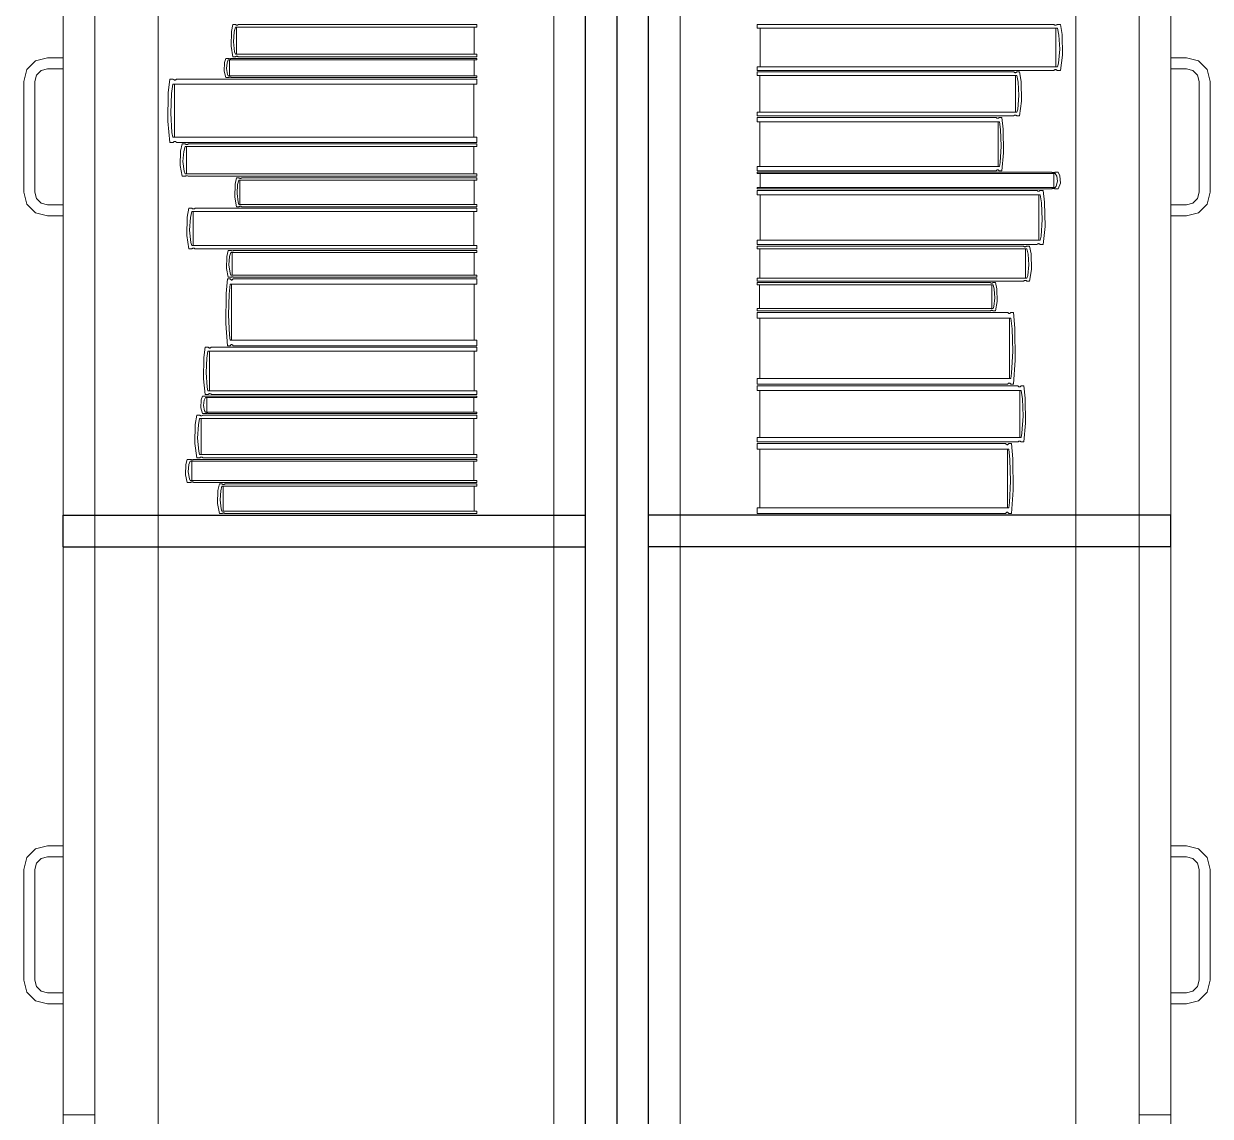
# Model space of a CAD drawing. Header units: inches. Extents: x -38 to 5698, y -33 to 92.
# Drawn here: x 105.323 to 106.073, y 30.232 to 30.922 of the extents above; entities that cross this region are included whole.
import ezdxf

# ---------------------------------------------------------------- set-up
doc = ezdxf.new("R2010")
doc.units = ezdxf.units.IN
doc.header["$MEASUREMENT"] = 0
doc.set_wipeout_variables(frame=1)
doc.linetypes.add('Wipeout_Contour', pattern=[1, 0, -1])
doc.layers.add('Interior - Mobiliario', color=7, linetype='Continuous')

msp = doc.modelspace()

# ---------------------------------------------------------------- linework, layer by layer
at = {"layer": 'Interior - Mobiliario', "color": 175, "linetype": 'Continuous', "lineweight": 13}
for p, q in [((105.36804, 31.33165), (105.36804, 29.87165)), ((105.67804, 29.87165), (105.67804, 31.33165)), ((105.71804, 29.87165), (105.71804, 31.33165)), ((106.02804, 31.33165), (106.02804, 29.87165)), ((105.45443, 30.91717), (105.45423, 30.90805)), ((105.45527, 30.92164), (105.45443, 30.91717)), ((105.45694, 30.92164), (105.45527, 30.92164)), ((105.45571, 30.91068), (105.4561, 30.91695)), ((105.4561, 30.91695), (105.45681, 30.92001)), ((105.45681, 30.92001), (105.60938, 30.92001)), ((105.45703, 30.92156), (105.45694, 30.92164)), ((105.45722, 30.92143), (105.45703, 30.92156)), ((105.45744, 30.92135), (105.45722, 30.92143)), ((105.45766, 30.9213), (105.45744, 30.92135)), ((105.45758, 30.92001), (105.45758, 30.90289)), ((105.45789, 30.9213), (105.45766, 30.9213)), ((105.45811, 30.92133), (105.45789, 30.9213)), ((105.45833, 30.92141), (105.45811, 30.92133)), ((105.45852, 30.92153), (105.45833, 30.92141)), ((105.45865, 30.92164), (105.45852, 30.92153)), ((105.60938, 30.92164), (105.45865, 30.92164)), ((105.60784, 30.90289), (105.60784, 30.92001)), ((105.60938, 30.92001), (105.60938, 30.92164)), ((105.7867, 30.91937), (105.7867, 30.92169)), ((105.7867, 30.92169), (105.97419, 30.92169)), ((105.97648, 30.91937), (105.7867, 30.91937)), ((105.78861, 30.89501), (105.78861, 30.91937)), ((105.97419, 30.92169), (105.97435, 30.92153)), ((105.97435, 30.92153), (105.97459, 30.92137)), ((105.97459, 30.92137), (105.97486, 30.92126)), ((105.97486, 30.92126), (105.97514, 30.9212)), ((105.97514, 30.9212), (105.97542, 30.92121)), ((105.97542, 30.92121), (105.9757, 30.92128)), ((105.97552, 30.91937), (105.97552, 30.89501)), ((105.9757, 30.92128), (105.97596, 30.9214)), ((105.97596, 30.9214), (105.97621, 30.92158)), ((105.97621, 30.92158), (105.97631, 30.92169)), ((105.97631, 30.92169), (105.9784, 30.92169)), ((105.97736, 30.91503), (105.97648, 30.91937)), ((105.97785, 30.9061), (105.97736, 30.91503)), ((105.9784, 30.92169), (105.97944, 30.91533)), ((105.97944, 30.91533), (105.97968, 30.90236)), ((105.45423, 30.90805), (105.45527, 30.90126)), ((105.45635, 30.90443), (105.45571, 30.91068)), ((105.33804, 30.90065), (105.33054, 30.89864)), ((105.34804, 30.90065), (105.33804, 30.90065)), ((105.34804, 30.89365), (105.34804, 30.90065)), ((105.45076, 30.90026), (105.44989, 30.89762)), ((105.45248, 30.90026), (105.45076, 30.90026)), ((105.45257, 30.90021), (105.45248, 30.90026)), ((105.45277, 30.90014), (105.45257, 30.90021)), ((105.45299, 30.90009), (105.45277, 30.90014)), ((105.45322, 30.90006), (105.45299, 30.90009)), ((105.45345, 30.90006), (105.45322, 30.90006)), ((105.45368, 30.90008), (105.45345, 30.90006)), ((105.4539, 30.90012), (105.45368, 30.90008)), ((105.45411, 30.90019), (105.4539, 30.90012)), ((105.45424, 30.90026), (105.45411, 30.90019)), ((105.60938, 30.90026), (105.45424, 30.90026)), ((105.45527, 30.90126), (105.45694, 30.90126)), ((105.45681, 30.90289), (105.45635, 30.90443)), ((105.60938, 30.90289), (105.45681, 30.90289)), ((105.45694, 30.90126), (105.45707, 30.90137)), ((105.45707, 30.90137), (105.45727, 30.90148)), ((105.45727, 30.90148), (105.45748, 30.90156)), ((105.45748, 30.90156), (105.45771, 30.9016)), ((105.45771, 30.9016), (105.45794, 30.90159)), ((105.45794, 30.90159), (105.45816, 30.90155)), ((105.45816, 30.90155), (105.45837, 30.90146)), ((105.45837, 30.90146), (105.45856, 30.90134)), ((105.45856, 30.90134), (105.45865, 30.90126)), ((105.45865, 30.90126), (105.60938, 30.90126)), ((105.60938, 30.90126), (105.60938, 30.90289)), ((105.60938, 30.89929), (105.60938, 30.90026)), ((105.97705, 30.89721), (105.97785, 30.9061)), ((105.97968, 30.90236), (105.9784, 30.89269)), ((106.04804, 30.90065), (106.05804, 30.90065)), ((106.04804, 30.89365), (106.04804, 30.90065)), ((106.05804, 30.90065), (106.06554, 30.89864)), ((105.32505, 30.89315), (105.32304, 30.88565)), ((105.33054, 30.89864), (105.32505, 30.89315)), ((105.33111, 30.88965), (105.33404, 30.89258)), ((105.33404, 30.89258), (105.33804, 30.89365)), ((105.33804, 30.89365), (105.34804, 30.89365)), ((105.44989, 30.89762), (105.44969, 30.89223)), ((105.45121, 30.89379), (105.45161, 30.89749)), ((105.45187, 30.89009), (105.45121, 30.89379)), ((105.45161, 30.89749), (105.45234, 30.89929)), ((105.45234, 30.89929), (105.60938, 30.89929)), ((105.45314, 30.89929), (105.45314, 30.88918)), ((105.6078, 30.88918), (105.6078, 30.89929)), ((105.7867, 30.89269), (105.7867, 30.89501)), ((105.7867, 30.89501), (105.97648, 30.89501)), ((105.97419, 30.89269), (105.7867, 30.89269)), ((105.9743, 30.8928), (105.97419, 30.89269)), ((105.97454, 30.89298), (105.9743, 30.8928)), ((105.9748, 30.8931), (105.97454, 30.89298)), ((105.97508, 30.89316), (105.9748, 30.8931)), ((105.97536, 30.89317), (105.97508, 30.89316)), ((105.97564, 30.89312), (105.97536, 30.89317)), ((105.97591, 30.89301), (105.97564, 30.89312)), ((105.97615, 30.89284), (105.97591, 30.89301)), ((105.97631, 30.89269), (105.97615, 30.89284)), ((105.9784, 30.89269), (105.97631, 30.89269)), ((105.97648, 30.89501), (105.97705, 30.89721)), ((106.05804, 30.89365), (106.04804, 30.89365)), ((106.06204, 30.89258), (106.05804, 30.89365)), ((106.06497, 30.88965), (106.06204, 30.89258)), ((106.06554, 30.89864), (106.07103, 30.89315)), ((106.07103, 30.89315), (106.07304, 30.88565)), ((105.32304, 30.88565), (105.32304, 30.81565)), ((105.33004, 30.88565), (105.33111, 30.88965)), ((105.33004, 30.81565), (105.33004, 30.88565)), ((105.41537, 30.88722), (105.41431, 30.87843)), ((105.41748, 30.88722), (105.41537, 30.88722)), ((105.41759, 30.88706), (105.41748, 30.88722)), ((105.41783, 30.88682), (105.41759, 30.88706)), ((105.4181, 30.88665), (105.41783, 30.88682)), ((105.41838, 30.88656), (105.4181, 30.88665)), ((105.41867, 30.88655), (105.41838, 30.88656)), ((105.41895, 30.88662), (105.41867, 30.88655)), ((105.41922, 30.88677), (105.41895, 30.88662)), ((105.41947, 30.887), (105.41922, 30.88677)), ((105.41963, 30.88722), (105.41947, 30.887)), ((105.60938, 30.88722), (105.41963, 30.88722)), ((105.44969, 30.89223), (105.45076, 30.88822)), ((105.45076, 30.88822), (105.45248, 30.88822)), ((105.45234, 30.88918), (105.45187, 30.89009)), ((105.60938, 30.88918), (105.45234, 30.88918)), ((105.45248, 30.88822), (105.45261, 30.88828)), ((105.45261, 30.88828), (105.45282, 30.88835)), ((105.45282, 30.88835), (105.45304, 30.8884)), ((105.45304, 30.8884), (105.45327, 30.88842)), ((105.45327, 30.88842), (105.4535, 30.88842)), ((105.4535, 30.88842), (105.45373, 30.88839)), ((105.45373, 30.88839), (105.45395, 30.88834)), ((105.45395, 30.88834), (105.45415, 30.88827)), ((105.45415, 30.88827), (105.45424, 30.88822)), ((105.45424, 30.88822), (105.60938, 30.88822)), ((105.60938, 30.88822), (105.60938, 30.88918)), ((105.60938, 30.88401), (105.60938, 30.88722)), ((105.7867, 30.88947), (105.7867, 30.89169)), ((105.7867, 30.89169), (105.94887, 30.89169)), ((105.95085, 30.88947), (105.7867, 30.88947)), ((105.78835, 30.86617), (105.78835, 30.88947)), ((105.94887, 30.89169), (105.94901, 30.89154)), ((105.94901, 30.89154), (105.94922, 30.89138)), ((105.94922, 30.89138), (105.94945, 30.89127)), ((105.94945, 30.89127), (105.94969, 30.89122)), ((105.94969, 30.89122), (105.94994, 30.89123)), ((105.94994, 30.89123), (105.95018, 30.89129)), ((105.95002, 30.88947), (105.95002, 30.86617)), ((105.95018, 30.89129), (105.95041, 30.89141)), ((105.95041, 30.89141), (105.95062, 30.89158)), ((105.95062, 30.89158), (105.95071, 30.89169)), ((105.95071, 30.89169), (105.95251, 30.89169)), ((105.95161, 30.88531), (105.95085, 30.88947)), ((105.95204, 30.87678), (105.95161, 30.88531)), ((105.95251, 30.89169), (105.95342, 30.8856)), ((105.95342, 30.8856), (105.95362, 30.8732)), ((106.06604, 30.88565), (106.06497, 30.88965)), ((106.06604, 30.81565), (106.06604, 30.88565)), ((106.07304, 30.88565), (106.07304, 30.81565)), ((105.41431, 30.87843), (105.41407, 30.86052)), ((105.41593, 30.86569), (105.41642, 30.87802)), ((105.41642, 30.87802), (105.41731, 30.88401)), ((105.41731, 30.88401), (105.60938, 30.88401)), ((105.41828, 30.88401), (105.41828, 30.85037)), ((105.60744, 30.85037), (105.60744, 30.88401)), ((105.95134, 30.86827), (105.95204, 30.87678)), ((105.95362, 30.8732), (105.95251, 30.86395)), ((105.41674, 30.85341), (105.41593, 30.86569)), ((105.7867, 30.86395), (105.7867, 30.86617)), ((105.7867, 30.86617), (105.95085, 30.86617)), ((105.94887, 30.86395), (105.7867, 30.86395)), ((105.7867, 30.86025), (105.7867, 30.86295)), ((105.7867, 30.86295), (105.93787, 30.86295)), ((105.93787, 30.86295), (105.938, 30.86277)), ((105.938, 30.86277), (105.9382, 30.86258)), ((105.9382, 30.86258), (105.93841, 30.86245)), ((105.93909, 30.86247), (105.9393, 30.86261)), ((105.9393, 30.86261), (105.9395, 30.86282)), ((105.9395, 30.86282), (105.93958, 30.86295)), ((105.93958, 30.86295), (105.94126, 30.86295)), ((105.94126, 30.86295), (105.94211, 30.85556)), ((105.94896, 30.86406), (105.94887, 30.86395)), ((105.94917, 30.86423), (105.94896, 30.86406)), ((105.9494, 30.86434), (105.94917, 30.86423)), ((105.94964, 30.86441), (105.9494, 30.86434)), ((105.94989, 30.86441), (105.94964, 30.86441)), ((105.95013, 30.86436), (105.94989, 30.86441)), ((105.95036, 30.86426), (105.95013, 30.86436)), ((105.95057, 30.8641), (105.95036, 30.86426)), ((105.95071, 30.86395), (105.95057, 30.8641)), ((105.95251, 30.86395), (105.95071, 30.86395)), ((105.95085, 30.86617), (105.95134, 30.86827)), ((105.41407, 30.86052), (105.41537, 30.84717)), ((105.93972, 30.86025), (105.7867, 30.86025)), ((105.78824, 30.83194), (105.78824, 30.86025)), ((105.93841, 30.86245), (105.93864, 30.86239)), ((105.93864, 30.86239), (105.93887, 30.86239)), ((105.93887, 30.86239), (105.93909, 30.86247)), ((105.93894, 30.86025), (105.93894, 30.83194)), ((105.94043, 30.85521), (105.93972, 30.86025)), ((105.94082, 30.84483), (105.94043, 30.85521)), ((105.94211, 30.85556), (105.9423, 30.84049)), ((105.41731, 30.85037), (105.41674, 30.85341)), ((105.60938, 30.85037), (105.41731, 30.85037)), ((105.41764, 30.84738), (105.41789, 30.84761)), ((105.41789, 30.84761), (105.41816, 30.84776)), ((105.41816, 30.84776), (105.41844, 30.84783)), ((105.41844, 30.84783), (105.41873, 30.84783)), ((105.41873, 30.84783), (105.41901, 30.84773)), ((105.41901, 30.84773), (105.41928, 30.84756)), ((105.41928, 30.84756), (105.41952, 30.84732)), ((105.60938, 30.84717), (105.60938, 30.85037)), ((105.41537, 30.84717), (105.41748, 30.84717)), ((105.41748, 30.84717), (105.41764, 30.84738)), ((105.41952, 30.84732), (105.41963, 30.84717)), ((105.41963, 30.84717), (105.60938, 30.84717)), ((105.42212, 30.84168), (105.42189, 30.83254)), ((105.42314, 30.84617), (105.42212, 30.84168)), ((105.42517, 30.84617), (105.42314, 30.84617)), ((105.42367, 30.83517), (105.42415, 30.84147)), ((105.42415, 30.84147), (105.425, 30.84453)), ((105.425, 30.84453), (105.60938, 30.84453)), ((105.42527, 30.84609), (105.42517, 30.84617)), ((105.42551, 30.84596), (105.42527, 30.84609)), ((105.42576, 30.84587), (105.42551, 30.84596)), ((105.42603, 30.84583), (105.42576, 30.84587)), ((105.42594, 30.84453), (105.42594, 30.82735)), ((105.42631, 30.84582), (105.42603, 30.84583)), ((105.42658, 30.84586), (105.42631, 30.84582)), ((105.42684, 30.84594), (105.42658, 30.84586)), ((105.42708, 30.84606), (105.42684, 30.84594)), ((105.42723, 30.84617), (105.42708, 30.84606)), ((105.60938, 30.84617), (105.42723, 30.84617)), ((105.60752, 30.82735), (105.60752, 30.84453)), ((105.60938, 30.84453), (105.60938, 30.84617)), ((105.94018, 30.8345), (105.94082, 30.84483)), ((105.9423, 30.84049), (105.94126, 30.82925)), ((105.42189, 30.83254), (105.42314, 30.82572)), ((105.42445, 30.8289), (105.42367, 30.83517)), ((105.93972, 30.83194), (105.94018, 30.8345)), ((105.42314, 30.82572), (105.42517, 30.82572)), ((105.425, 30.82735), (105.42445, 30.8289)), ((105.60938, 30.82735), (105.425, 30.82735)), ((105.42517, 30.82572), (105.42532, 30.82583)), ((105.42532, 30.82583), (105.42556, 30.82594)), ((105.42556, 30.82594), (105.42582, 30.82602)), ((105.42582, 30.82602), (105.42609, 30.82606)), ((105.42609, 30.82606), (105.42637, 30.82605)), ((105.42637, 30.82605), (105.42664, 30.82601)), ((105.42664, 30.82601), (105.42689, 30.82592)), ((105.42689, 30.82592), (105.42713, 30.8258)), ((105.42713, 30.8258), (105.42723, 30.82572)), ((105.42723, 30.82572), (105.60938, 30.82572)), ((105.60938, 30.82572), (105.60938, 30.82735)), ((105.7867, 30.82925), (105.7867, 30.83194)), ((105.7867, 30.83194), (105.93972, 30.83194)), ((105.93787, 30.82925), (105.7867, 30.82925)), ((105.7867, 30.82741), (105.7867, 30.82825)), ((105.7867, 30.82825), (105.97283, 30.82825)), ((105.9751, 30.82741), (105.7867, 30.82741)), ((105.7886, 30.81869), (105.7886, 30.82741)), ((105.93796, 30.82938), (105.93787, 30.82925)), ((105.93815, 30.82958), (105.93796, 30.82938)), ((105.93836, 30.82972), (105.93815, 30.82958)), ((105.93859, 30.8298), (105.93836, 30.82972)), ((105.93882, 30.82981), (105.93859, 30.8298)), ((105.93904, 30.82975), (105.93882, 30.82981)), ((105.93926, 30.82962), (105.93904, 30.82975)), ((105.93946, 30.82943), (105.93926, 30.82962)), ((105.93958, 30.82925), (105.93946, 30.82943)), ((105.94126, 30.82925), (105.93958, 30.82925)), ((105.97283, 30.82825), (105.97298, 30.82819)), ((105.97298, 30.82819), (105.97323, 30.82813)), ((105.97323, 30.82813), (105.97349, 30.82809)), ((105.97349, 30.82809), (105.97377, 30.82807)), ((105.97377, 30.82807), (105.97405, 30.82807)), ((105.97405, 30.82807), (105.97433, 30.8281)), ((105.97415, 30.82741), (105.97415, 30.81869)), ((105.97433, 30.8281), (105.97459, 30.82814)), ((105.97459, 30.82814), (105.97483, 30.82821)), ((105.97483, 30.82821), (105.97494, 30.82825)), ((105.97494, 30.82825), (105.977, 30.82825)), ((105.97598, 30.82586), (105.9751, 30.82741)), ((105.97646, 30.82266), (105.97598, 30.82586)), ((105.977, 30.82825), (105.97805, 30.82597)), ((105.97805, 30.82597), (105.97828, 30.82132)), ((105.4566, 30.82073), (105.45641, 30.81259)), ((105.45743, 30.82472), (105.4566, 30.82073)), ((105.45908, 30.82472), (105.45743, 30.82472)), ((105.45786, 30.81494), (105.45825, 30.82054)), ((105.45825, 30.82054), (105.45895, 30.82326)), ((105.45895, 30.82326), (105.60938, 30.82326)), ((105.45917, 30.82465), (105.45908, 30.82472)), ((105.45936, 30.82453), (105.45917, 30.82465)), ((105.45957, 30.82446), (105.45936, 30.82453)), ((105.45979, 30.82442), (105.45957, 30.82446)), ((105.45971, 30.82326), (105.45971, 30.80798)), ((105.46001, 30.82441), (105.45979, 30.82442)), ((105.46023, 30.82445), (105.46001, 30.82441)), ((105.46044, 30.82451), (105.46023, 30.82445)), ((105.46064, 30.82462), (105.46044, 30.82451)), ((105.46076, 30.82472), (105.46064, 30.82462)), ((105.60938, 30.82472), (105.46076, 30.82472)), ((105.60786, 30.80798), (105.60786, 30.82326)), ((105.60938, 30.82326), (105.60938, 30.82472)), ((105.7867, 30.81786), (105.7867, 30.81869)), ((105.7867, 30.81869), (105.9751, 30.81869)), ((105.97283, 30.81786), (105.7867, 30.81786)), ((105.97293, 30.8179), (105.97283, 30.81786)), ((105.97317, 30.81796), (105.97293, 30.8179)), ((105.97343, 30.81801), (105.97317, 30.81796)), ((105.97371, 30.81803), (105.97343, 30.81801)), ((105.97399, 30.81803), (105.97371, 30.81803)), ((105.97427, 30.81801), (105.97399, 30.81803)), ((105.97453, 30.81797), (105.97427, 30.81801)), ((105.97478, 30.81791), (105.97453, 30.81797)), ((105.97494, 30.81786), (105.97478, 30.81791)), ((105.977, 30.81786), (105.97494, 30.81786)), ((105.9751, 30.81869), (105.97567, 30.81948)), ((105.97567, 30.81948), (105.97646, 30.82266)), ((105.97828, 30.82132), (105.977, 30.81786)), ((105.32304, 30.81565), (105.32505, 30.80815)), ((105.33111, 30.81165), (105.33004, 30.81565)), ((105.33404, 30.80872), (105.33111, 30.81165)), ((105.45641, 30.81259), (105.45743, 30.80652)), ((105.4585, 30.80936), (105.45786, 30.81494)), ((105.7867, 30.81412), (105.7867, 30.81686)), ((105.7867, 30.81686), (105.96341, 30.81686)), ((105.96556, 30.81412), (105.7867, 30.81412)), ((105.7885, 30.78533), (105.7885, 30.81412)), ((105.96341, 30.81686), (105.96355, 30.81667)), ((105.96355, 30.81667), (105.96379, 30.81648)), ((105.96379, 30.81648), (105.96404, 30.81635)), ((105.96404, 30.81635), (105.9643, 30.81628)), ((105.9643, 30.81628), (105.96457, 30.81629)), ((105.96457, 30.81629), (105.96483, 30.81637)), ((105.96466, 30.81412), (105.96466, 30.78533)), ((105.96483, 30.81637), (105.96508, 30.81652)), ((105.96508, 30.81652), (105.96531, 30.81672)), ((105.96531, 30.81672), (105.96541, 30.81686)), ((105.96541, 30.81686), (105.96737, 30.81686)), ((105.96639, 30.80898), (105.96556, 30.81412)), ((105.96737, 30.81686), (105.96836, 30.80934)), ((106.06204, 30.80872), (106.06497, 30.81165)), ((106.06497, 30.81165), (106.06604, 30.81565)), ((106.07304, 30.81565), (106.07103, 30.80815)), ((105.32505, 30.80815), (105.33054, 30.80266)), ((105.33054, 30.80266), (105.33804, 30.80065)), ((105.33804, 30.80765), (105.33404, 30.80872)), ((105.34804, 30.80765), (105.33804, 30.80765)), ((105.34804, 30.80065), (105.34804, 30.80765)), ((105.4274, 30.80552), (105.4264, 30.7999)), ((105.42937, 30.80552), (105.4274, 30.80552)), ((105.42838, 30.79963), (105.42922, 30.80347)), ((105.42922, 30.80347), (105.60938, 30.80347)), ((105.42947, 30.80542), (105.42937, 30.80552)), ((105.4297, 30.80527), (105.42947, 30.80542)), ((105.42995, 30.80516), (105.4297, 30.80527)), ((105.43022, 30.8051), (105.42995, 30.80516)), ((105.43013, 30.80347), (105.43013, 30.78192)), ((105.43049, 30.80509), (105.43022, 30.8051)), ((105.43075, 30.80514), (105.43049, 30.80509)), ((105.43101, 30.80524), (105.43075, 30.80514)), ((105.43124, 30.80538), (105.43101, 30.80524)), ((105.43139, 30.80552), (105.43124, 30.80538)), ((105.60938, 30.80552), (105.43139, 30.80552)), ((105.45743, 30.80652), (105.45908, 30.80652)), ((105.45895, 30.80798), (105.4585, 30.80936)), ((105.60938, 30.80798), (105.45895, 30.80798)), ((105.45908, 30.80652), (105.45921, 30.80662)), ((105.45921, 30.80662), (105.4594, 30.80672)), ((105.4594, 30.80672), (105.45961, 30.80679)), ((105.45961, 30.80679), (105.45984, 30.80683)), ((105.45984, 30.80683), (105.46006, 30.80682)), ((105.46006, 30.80682), (105.46028, 30.80678)), ((105.46028, 30.80678), (105.46049, 30.8067)), ((105.46049, 30.8067), (105.46068, 30.80659)), ((105.46068, 30.80659), (105.46076, 30.80652)), ((105.46076, 30.80652), (105.60938, 30.80652)), ((105.60756, 30.78192), (105.60756, 30.80347)), ((105.60938, 30.80652), (105.60938, 30.80798)), ((105.60938, 30.80347), (105.60938, 30.80552)), ((105.96685, 30.79843), (105.96639, 30.80898)), ((105.96836, 30.80934), (105.96858, 30.79401)), ((106.04804, 30.80765), (106.05804, 30.80765)), ((106.04804, 30.80065), (106.04804, 30.80765)), ((106.05804, 30.80765), (106.06204, 30.80872)), ((106.06554, 30.80266), (106.05804, 30.80065)), ((106.07103, 30.80815), (106.06554, 30.80266)), ((105.33804, 30.80065), (105.34804, 30.80065)), ((105.4264, 30.7999), (105.42617, 30.78842)), ((105.42792, 30.79173), (105.42838, 30.79963)), ((105.9661, 30.78793), (105.96685, 30.79843)), ((106.05804, 30.80065), (106.04804, 30.80065)), ((105.42617, 30.78842), (105.4274, 30.77987)), ((105.42868, 30.78387), (105.42792, 30.79173)), ((105.96556, 30.78533), (105.9661, 30.78793)), ((105.96858, 30.79401), (105.96737, 30.78258)), ((105.42922, 30.78192), (105.42868, 30.78387)), ((105.60938, 30.78192), (105.42922, 30.78192)), ((105.42937, 30.77987), (105.42952, 30.78001)), ((105.42952, 30.78001), (105.42976, 30.78015)), ((105.42976, 30.78015), (105.43001, 30.78025)), ((105.43001, 30.78025), (105.43028, 30.7803)), ((105.43028, 30.7803), (105.43055, 30.78029)), ((105.43055, 30.78029), (105.43081, 30.78023)), ((105.43081, 30.78023), (105.43106, 30.78012)), ((105.43106, 30.78012), (105.43129, 30.77997)), ((105.60938, 30.77987), (105.60938, 30.78192)), ((105.7867, 30.78258), (105.7867, 30.78533)), ((105.7867, 30.78533), (105.96556, 30.78533)), ((105.96341, 30.78258), (105.7867, 30.78258)), ((105.7867, 30.77982), (105.7867, 30.78158)), ((105.7867, 30.78158), (105.95506, 30.78158)), ((105.95506, 30.78158), (105.9552, 30.78147)), ((105.9552, 30.78147), (105.95542, 30.78134)), ((105.95542, 30.78134), (105.95567, 30.78126)), ((105.95567, 30.78126), (105.95592, 30.78122)), ((105.95592, 30.78122), (105.95617, 30.78122)), ((105.95617, 30.78122), (105.95642, 30.78127)), ((105.95642, 30.78127), (105.95665, 30.78137)), ((105.95665, 30.78137), (105.95687, 30.7815)), ((105.95687, 30.7815), (105.95697, 30.78158)), ((105.95697, 30.78158), (105.95884, 30.78158)), ((105.95884, 30.78158), (105.95978, 30.77675)), ((105.96351, 30.78272), (105.96341, 30.78258)), ((105.96373, 30.78293), (105.96351, 30.78272)), ((105.96398, 30.78307), (105.96373, 30.78293)), ((105.96424, 30.78315), (105.96398, 30.78307)), ((105.96451, 30.78316), (105.96424, 30.78315)), ((105.96477, 30.78309), (105.96451, 30.78316)), ((105.96502, 30.78296), (105.96477, 30.78309)), ((105.96526, 30.78277), (105.96502, 30.78296)), ((105.96541, 30.78258), (105.96526, 30.78277)), ((105.96737, 30.78258), (105.96541, 30.78258)), ((105.4274, 30.77987), (105.42937, 30.77987)), ((105.43129, 30.77997), (105.43139, 30.77987)), ((105.43139, 30.77987), (105.60938, 30.77987)), ((105.45147, 30.77514), (105.45127, 30.76755)), ((105.45233, 30.77887), (105.45147, 30.77514)), ((105.45404, 30.77887), (105.45233, 30.77887)), ((105.45278, 30.76974), (105.45318, 30.77497)), ((105.45318, 30.77497), (105.4539, 30.77751)), ((105.4539, 30.77751), (105.60938, 30.77751)), ((105.45412, 30.7788), (105.45404, 30.77887)), ((105.45432, 30.7787), (105.45412, 30.7788)), ((105.45454, 30.77863), (105.45432, 30.7787)), ((105.45477, 30.77859), (105.45454, 30.77863)), ((105.45469, 30.77751), (105.45469, 30.76325)), ((105.455, 30.77858), (105.45477, 30.77859)), ((105.45523, 30.77862), (105.455, 30.77858)), ((105.45544, 30.77868), (105.45523, 30.77862)), ((105.45565, 30.77878), (105.45544, 30.77868)), ((105.45578, 30.77887), (105.45565, 30.77878)), ((105.60938, 30.77887), (105.45578, 30.77887)), ((105.60781, 30.76325), (105.60781, 30.77751)), ((105.60938, 30.77751), (105.60938, 30.77887)), ((105.95712, 30.77982), (105.7867, 30.77982)), ((105.78842, 30.7613), (105.78842, 30.77982)), ((105.95626, 30.77982), (105.95626, 30.7613)), ((105.95791, 30.77652), (105.95712, 30.77982)), ((105.95835, 30.76973), (105.95791, 30.77652)), ((105.95978, 30.77675), (105.96, 30.76689)), ((105.45127, 30.76755), (105.45233, 30.76189)), ((105.45343, 30.76453), (105.45278, 30.76974)), ((105.95763, 30.76297), (105.95835, 30.76973)), ((105.96, 30.76689), (105.95884, 30.75954)), ((105.45194, 30.76089), (105.45108, 30.75163)), ((105.45365, 30.76089), (105.45194, 30.76089)), ((105.45233, 30.76189), (105.45404, 30.76189)), ((105.45279, 30.75119), (105.45352, 30.75751)), ((105.4539, 30.76325), (105.45343, 30.76453)), ((105.45352, 30.75751), (105.60938, 30.75751)), ((105.45374, 30.76072), (105.45365, 30.76089)), ((105.45394, 30.76047), (105.45374, 30.76072)), ((105.60938, 30.76325), (105.4539, 30.76325)), ((105.45416, 30.76029), (105.45394, 30.76047)), ((105.45404, 30.76189), (105.45417, 30.76198)), ((105.45438, 30.76019), (105.45416, 30.76029)), ((105.45417, 30.76198), (105.45437, 30.76208)), ((105.4543, 30.75751), (105.4543, 30.72207)), ((105.45437, 30.76208), (105.45459, 30.76214)), ((105.45462, 30.76018), (105.45438, 30.76019)), ((105.45459, 30.76214), (105.45482, 30.76217)), ((105.45485, 30.76026), (105.45462, 30.76018)), ((105.45482, 30.76217), (105.45505, 30.76217)), ((105.45507, 30.76042), (105.45485, 30.76026)), ((105.45505, 30.76217), (105.45527, 30.76213)), ((105.45527, 30.76066), (105.45507, 30.76042)), ((105.45527, 30.76213), (105.45549, 30.76206)), ((105.4554, 30.76089), (105.45527, 30.76066)), ((105.60938, 30.76089), (105.4554, 30.76089)), ((105.45549, 30.76206), (105.45569, 30.76195)), ((105.45569, 30.76195), (105.45578, 30.76189)), ((105.45578, 30.76189), (105.60938, 30.76189)), ((105.60781, 30.72207), (105.60781, 30.75751)), ((105.60938, 30.76189), (105.60938, 30.76325)), ((105.60938, 30.75751), (105.60938, 30.76089)), ((105.7867, 30.75954), (105.7867, 30.7613)), ((105.7867, 30.7613), (105.95712, 30.7613)), ((105.95506, 30.75954), (105.7867, 30.75954)), ((105.7867, 30.75711), (105.7867, 30.75854)), ((105.7867, 30.75854), (105.93402, 30.75854)), ((105.93402, 30.75854), (105.93414, 30.75844)), ((105.93414, 30.75844), (105.93434, 30.75834)), ((105.93434, 30.75834), (105.93455, 30.75827)), ((105.93455, 30.75827), (105.93476, 30.75824)), ((105.93476, 30.75824), (105.93499, 30.75824)), ((105.93499, 30.75824), (105.9352, 30.75828)), ((105.9352, 30.75828), (105.93541, 30.75836)), ((105.93541, 30.75836), (105.9356, 30.75847)), ((105.9356, 30.75847), (105.93569, 30.75854)), ((105.93569, 30.75854), (105.93732, 30.75854)), ((105.93732, 30.75854), (105.93815, 30.75463)), ((105.95516, 30.75962), (105.95506, 30.75954)), ((105.95537, 30.75976), (105.95516, 30.75962)), ((105.95561, 30.75985), (105.95537, 30.75976)), ((105.95586, 30.7599), (105.95561, 30.75985)), ((105.95611, 30.75991), (105.95586, 30.7599)), ((105.95636, 30.75987), (105.95611, 30.75991)), ((105.9566, 30.75978), (105.95636, 30.75987)), ((105.95683, 30.75966), (105.9566, 30.75978)), ((105.95697, 30.75954), (105.95683, 30.75966)), ((105.95884, 30.75954), (105.95697, 30.75954)), ((105.95712, 30.7613), (105.95763, 30.76297)), ((105.45108, 30.75163), (105.45089, 30.73276)), ((105.45239, 30.73821), (105.45279, 30.75119)), ((105.93582, 30.75711), (105.7867, 30.75711)), ((105.7882, 30.74216), (105.7882, 30.75711)), ((105.93506, 30.75711), (105.93506, 30.74216)), ((105.93651, 30.75445), (105.93582, 30.75711)), ((105.93689, 30.74897), (105.93651, 30.75445)), ((105.93815, 30.75463), (105.93833, 30.74667)), ((105.93582, 30.74216), (105.93626, 30.74351)), ((105.93626, 30.74351), (105.93689, 30.74897)), ((105.93833, 30.74667), (105.93732, 30.74073)), ((105.45305, 30.72527), (105.45239, 30.73821)), ((105.7867, 30.74073), (105.7867, 30.74216)), ((105.7867, 30.74216), (105.93582, 30.74216)), ((105.93402, 30.74073), (105.7867, 30.74073)), ((105.7867, 30.7361), (105.7867, 30.73973)), ((105.7867, 30.73973), (105.94508, 30.73973)), ((105.94701, 30.7361), (105.7867, 30.7361)), ((105.78832, 30.69791), (105.78832, 30.7361)), ((105.9341, 30.7408), (105.93402, 30.74073)), ((105.93429, 30.74091), (105.9341, 30.7408)), ((105.9345, 30.74099), (105.93429, 30.74091)), ((105.93472, 30.74103), (105.9345, 30.74099)), ((105.93494, 30.74103), (105.93472, 30.74103)), ((105.93516, 30.741), (105.93494, 30.74103)), ((105.93537, 30.74093), (105.93516, 30.741)), ((105.93556, 30.74083), (105.93537, 30.74093)), ((105.93569, 30.74073), (105.93556, 30.74083)), ((105.93732, 30.74073), (105.93569, 30.74073)), ((105.94508, 30.73973), (105.94521, 30.73949)), ((105.94521, 30.73949), (105.94542, 30.73923)), ((105.94542, 30.73923), (105.94564, 30.73906)), ((105.94564, 30.73906), (105.94588, 30.73897)), ((105.94588, 30.73897), (105.94612, 30.73899)), ((105.94612, 30.73899), (105.94635, 30.73909)), ((105.9462, 30.7361), (105.9462, 30.69791)), ((105.94635, 30.73909), (105.94658, 30.73928)), ((105.94658, 30.73928), (105.94678, 30.73956)), ((105.94678, 30.73956), (105.94687, 30.73973)), ((105.94687, 30.73973), (105.94863, 30.73973)), ((105.94776, 30.72929), (105.94701, 30.7361)), ((105.94863, 30.73973), (105.94952, 30.72976)), ((105.45089, 30.73276), (105.45194, 30.71869)), ((105.94817, 30.7153), (105.94776, 30.72929)), ((105.94952, 30.72976), (105.94972, 30.70943)), ((105.45352, 30.72207), (105.45305, 30.72527)), ((105.60938, 30.72207), (105.45352, 30.72207)), ((105.60938, 30.71869), (105.60938, 30.72207)), ((105.43778, 30.71769), (105.43685, 30.71115)), ((105.43965, 30.71769), (105.43778, 30.71769)), ((105.43871, 30.71084), (105.4395, 30.71531)), ((105.4395, 30.71531), (105.60938, 30.71531)), ((105.43974, 30.71758), (105.43965, 30.71769)), ((105.43996, 30.7174), (105.43974, 30.71758)), ((105.4402, 30.71727), (105.43996, 30.7174)), ((105.44045, 30.7172), (105.4402, 30.71727)), ((105.44036, 30.71531), (105.44036, 30.69025)), ((105.4407, 30.71719), (105.44045, 30.7172)), ((105.44095, 30.71725), (105.4407, 30.71719)), ((105.44119, 30.71736), (105.44095, 30.71725)), ((105.44141, 30.71753), (105.44119, 30.71736)), ((105.44155, 30.71769), (105.44141, 30.71753)), ((105.60938, 30.71769), (105.44155, 30.71769)), ((105.45194, 30.71869), (105.45365, 30.71869)), ((105.45365, 30.71869), (105.45378, 30.71892)), ((105.45378, 30.71892), (105.45399, 30.71916)), ((105.45399, 30.71916), (105.45421, 30.71932)), ((105.45421, 30.71932), (105.45444, 30.7194)), ((105.45444, 30.7194), (105.45467, 30.71939)), ((105.45467, 30.71939), (105.4549, 30.71929)), ((105.4549, 30.71929), (105.45511, 30.71911)), ((105.45511, 30.71911), (105.45531, 30.71886)), ((105.45531, 30.71886), (105.4554, 30.71869)), ((105.4554, 30.71869), (105.60938, 30.71869)), ((105.60767, 30.69025), (105.60767, 30.71531)), ((105.60938, 30.71531), (105.60938, 30.71769)), ((105.94749, 30.70136), (105.94817, 30.7153)), ((105.43685, 30.71115), (105.43663, 30.69781)), ((105.43828, 30.70166), (105.43871, 30.71084)), ((105.94972, 30.70943), (105.94863, 30.69428)), ((105.43663, 30.69781), (105.43778, 30.68786)), ((105.43899, 30.69251), (105.43828, 30.70166)), ((105.7867, 30.69428), (105.7867, 30.69791)), ((105.7867, 30.69791), (105.94701, 30.69791)), ((105.94701, 30.69791), (105.94749, 30.70136)), ((105.4395, 30.69025), (105.43899, 30.69251)), ((105.60938, 30.69025), (105.4395, 30.69025)), ((105.60938, 30.68786), (105.60938, 30.69025)), ((105.94508, 30.69428), (105.7867, 30.69428)), ((105.7867, 30.69044), (105.7867, 30.69328)), ((105.7867, 30.69328), (105.95151, 30.69328)), ((105.95352, 30.69044), (105.7867, 30.69044)), ((105.78838, 30.66066), (105.78838, 30.69044)), ((105.94517, 30.69445), (105.94508, 30.69428)), ((105.94537, 30.69473), (105.94517, 30.69445)), ((105.94559, 30.69492), (105.94537, 30.69473)), ((105.94583, 30.69502), (105.94559, 30.69492)), ((105.94607, 30.69504), (105.94583, 30.69502)), ((105.9463, 30.69495), (105.94607, 30.69504)), ((105.94653, 30.69478), (105.9463, 30.69495)), ((105.94674, 30.69452), (105.94653, 30.69478)), ((105.94687, 30.69428), (105.94674, 30.69452)), ((105.94863, 30.69428), (105.94687, 30.69428)), ((105.95151, 30.69328), (105.95165, 30.69309)), ((105.95165, 30.69309), (105.95186, 30.69288)), ((105.95186, 30.69288), (105.9521, 30.69275)), ((105.9521, 30.69275), (105.95234, 30.69268)), ((105.95234, 30.69268), (105.95259, 30.69269)), ((105.95259, 30.69269), (105.95284, 30.69277)), ((105.95268, 30.69044), (105.95268, 30.66066)), ((105.95284, 30.69277), (105.95307, 30.69292)), ((105.95307, 30.69292), (105.95328, 30.69314)), ((105.95328, 30.69314), (105.95337, 30.69328)), ((105.95337, 30.69328), (105.95521, 30.69328)), ((105.9543, 30.68513), (105.95352, 30.69044)), ((105.95521, 30.69328), (105.95613, 30.6855)), ((105.43516, 30.68442), (105.43495, 30.67945)), ((105.43611, 30.68686), (105.43516, 30.68442)), ((105.43799, 30.68686), (105.43611, 30.68686)), ((105.43661, 30.68088), (105.43705, 30.68431)), ((105.43705, 30.68431), (105.43784, 30.68597)), ((105.43778, 30.68786), (105.43965, 30.68786)), ((105.43784, 30.68597), (105.60938, 30.68597)), ((105.43809, 30.68682), (105.43799, 30.68686)), ((105.43831, 30.68675), (105.43809, 30.68682)), ((105.43855, 30.6867), (105.43831, 30.68675)), ((105.4388, 30.68668), (105.43855, 30.6867)), ((105.43871, 30.68597), (105.43871, 30.67663)), ((105.43905, 30.68667), (105.4388, 30.68668)), ((105.43931, 30.68669), (105.43905, 30.68667)), ((105.43955, 30.68674), (105.43931, 30.68669)), ((105.43977, 30.6868), (105.43955, 30.68674)), ((105.43965, 30.68786), (105.43979, 30.68802)), ((105.43991, 30.68686), (105.43977, 30.6868)), ((105.43979, 30.68802), (105.44001, 30.68819)), ((105.60938, 30.68686), (105.43991, 30.68686)), ((105.44001, 30.68819), (105.44025, 30.6883)), ((105.44025, 30.6883), (105.4405, 30.68836)), ((105.4405, 30.68836), (105.44075, 30.68835)), ((105.44075, 30.68835), (105.441, 30.68828)), ((105.441, 30.68828), (105.44124, 30.68816)), ((105.44124, 30.68816), (105.44145, 30.68797)), ((105.44145, 30.68797), (105.44155, 30.68786)), ((105.44155, 30.68786), (105.60938, 30.68786)), ((105.60765, 30.67663), (105.60765, 30.68597)), ((105.60938, 30.68597), (105.60938, 30.68686)), ((105.95472, 30.67422), (105.9543, 30.68513)), ((105.95613, 30.6855), (105.95634, 30.66965)), ((105.43495, 30.67945), (105.43611, 30.67574)), ((105.43611, 30.67574), (105.43799, 30.67574)), ((105.43733, 30.67748), (105.43661, 30.68088)), ((105.43784, 30.67663), (105.43733, 30.67748)), ((105.60938, 30.67663), (105.43784, 30.67663)), ((105.43799, 30.67574), (105.43814, 30.6758)), ((105.43814, 30.6758), (105.43836, 30.67587)), ((105.43836, 30.67587), (105.4386, 30.67591)), ((105.4386, 30.67591), (105.43885, 30.67593)), ((105.43885, 30.67593), (105.43911, 30.67593)), ((105.43911, 30.67593), (105.43936, 30.6759)), ((105.43936, 30.6759), (105.4396, 30.67586)), ((105.4396, 30.67586), (105.43982, 30.67579)), ((105.43982, 30.67579), (105.43991, 30.67574)), ((105.43991, 30.67574), (105.60938, 30.67574)), ((105.60938, 30.67574), (105.60938, 30.67663)), ((105.43149, 30.66884), (105.43127, 30.6568)), ((105.43246, 30.67474), (105.43149, 30.66884)), ((105.43439, 30.67474), (105.43246, 30.67474)), ((105.43297, 30.66027), (105.43342, 30.66856)), ((105.43342, 30.66856), (105.43423, 30.67259)), ((105.43423, 30.67259), (105.60938, 30.67259)), ((105.43448, 30.67464), (105.43439, 30.67474)), ((105.43471, 30.67448), (105.43448, 30.67464)), ((105.43495, 30.67436), (105.43471, 30.67448)), ((105.43521, 30.6743), (105.43495, 30.67436)), ((105.60761, 30.67259), (105.43512, 30.67259)), ((105.43512, 30.67259), (105.43512, 30.64997)), ((105.43547, 30.67429), (105.43521, 30.6743)), ((105.43572, 30.67434), (105.43547, 30.67429)), ((105.43597, 30.67445), (105.43572, 30.67434)), ((105.4362, 30.6746), (105.43597, 30.67445)), ((105.43634, 30.67474), (105.4362, 30.6746)), ((105.60938, 30.67474), (105.43634, 30.67474)), ((105.60761, 30.64997), (105.60761, 30.67259)), ((105.60938, 30.67259), (105.60938, 30.67474)), ((105.95402, 30.66335), (105.95472, 30.67422)), ((105.95634, 30.66965), (105.95521, 30.65783)), ((105.43371, 30.65201), (105.43297, 30.66027)), ((105.7867, 30.65783), (105.7867, 30.66066)), ((105.7867, 30.66066), (105.95352, 30.66066)), ((105.95352, 30.66066), (105.95402, 30.66335)), ((105.43127, 30.6568), (105.43246, 30.64782)), ((105.95151, 30.65783), (105.7867, 30.65783)), ((105.7867, 30.65329), (105.7867, 30.65683)), ((105.7867, 30.65683), (105.94379, 30.65683)), ((105.94571, 30.65329), (105.7867, 30.65329)), ((105.7883, 30.61618), (105.7883, 30.65329)), ((105.94379, 30.65683), (105.94392, 30.65659)), ((105.94392, 30.65659), (105.94413, 30.65634)), ((105.94413, 30.65634), (105.94435, 30.65617)), ((105.94435, 30.65617), (105.94458, 30.65609)), ((105.94458, 30.65609), (105.94482, 30.6561)), ((105.94482, 30.6561), (105.94505, 30.6562)), ((105.9449, 30.65329), (105.9449, 30.61618)), ((105.94505, 30.6562), (105.94527, 30.65639)), ((105.94527, 30.65639), (105.94548, 30.65666)), ((105.94548, 30.65666), (105.94557, 30.65683)), ((105.94557, 30.65683), (105.94731, 30.65683)), ((105.94644, 30.64668), (105.94571, 30.65329)), ((105.94731, 30.65683), (105.94819, 30.64714)), ((105.9516, 30.65796), (105.95151, 30.65783)), ((105.95181, 30.65818), (105.9516, 30.65796)), ((105.95205, 30.65833), (105.95181, 30.65818)), ((105.95229, 30.65841), (105.95205, 30.65833)), ((105.95254, 30.65842), (105.95229, 30.65841)), ((105.95278, 30.65835), (105.95254, 30.65842)), ((105.95302, 30.65822), (105.95278, 30.65835)), ((105.95324, 30.65802), (105.95302, 30.65822)), ((105.95337, 30.65783), (105.95324, 30.65802)), ((105.95521, 30.65783), (105.95337, 30.65783)), ((105.42645, 30.64682), (105.42545, 30.64363)), ((105.42844, 30.64682), (105.42645, 30.64682)), ((105.42744, 30.64348), (105.42828, 30.64566)), ((105.42828, 30.64566), (105.60938, 30.64566)), ((105.42854, 30.64676), (105.42844, 30.64682)), ((105.42877, 30.64667), (105.42854, 30.64676)), ((105.42903, 30.64661), (105.42877, 30.64667)), ((105.42929, 30.64658), (105.42903, 30.64661)), ((105.4292, 30.64566), (105.4292, 30.63346)), ((105.42956, 30.64657), (105.42929, 30.64658)), ((105.42983, 30.6466), (105.42956, 30.64657)), ((105.43008, 30.64666), (105.42983, 30.6466)), ((105.43032, 30.64674), (105.43008, 30.64666)), ((105.43047, 30.64682), (105.43032, 30.64674)), ((105.60938, 30.64682), (105.43047, 30.64682)), ((105.43246, 30.64782), (105.43439, 30.64782)), ((105.43423, 30.64997), (105.43371, 30.65201)), ((105.60938, 30.64997), (105.43423, 30.64997)), ((105.43439, 30.64782), (105.43453, 30.64796)), ((105.43453, 30.64796), (105.43476, 30.64812)), ((105.43476, 30.64812), (105.43501, 30.64822)), ((105.43501, 30.64822), (105.43526, 30.64827)), ((105.43512, 30.64997), (105.60761, 30.64997)), ((105.43526, 30.64827), (105.43552, 30.64826)), ((105.43552, 30.64826), (105.43578, 30.6482)), ((105.43578, 30.6482), (105.43602, 30.64808)), ((105.43602, 30.64808), (105.43625, 30.64792)), ((105.43625, 30.64792), (105.43634, 30.64782)), ((105.43634, 30.64782), (105.60938, 30.64782)), ((105.60755, 30.63346), (105.60755, 30.64566)), ((105.60938, 30.64782), (105.60938, 30.64997)), ((105.60938, 30.64566), (105.60938, 30.64682)), ((105.94685, 30.63308), (105.94644, 30.64668)), ((105.94819, 30.64714), (105.94839, 30.62738)), ((105.42545, 30.64363), (105.42522, 30.63714)), ((105.42698, 30.63901), (105.42744, 30.64348)), ((105.42774, 30.63456), (105.42698, 30.63901)), ((105.42522, 30.63714), (105.42645, 30.6323)), ((105.42645, 30.6323), (105.42844, 30.6323)), ((105.42828, 30.63346), (105.42774, 30.63456)), ((105.60938, 30.63346), (105.42828, 30.63346)), ((105.42844, 30.6323), (105.42859, 30.63238)), ((105.42859, 30.63238), (105.42883, 30.63246)), ((105.42883, 30.63246), (105.42908, 30.63251)), ((105.42908, 30.63251), (105.42935, 30.63254)), ((105.42935, 30.63254), (105.42962, 30.63254)), ((105.42962, 30.63254), (105.42988, 30.6325)), ((105.42988, 30.6325), (105.43013, 30.63244)), ((105.43013, 30.63244), (105.43037, 30.63235)), ((105.43037, 30.63235), (105.43047, 30.6323)), ((105.43047, 30.6323), (105.60938, 30.6323)), ((105.4467, 30.6313), (105.44581, 30.62721)), ((105.44847, 30.6313), (105.4467, 30.6313)), ((105.44856, 30.63123), (105.44847, 30.6313)), ((105.44877, 30.63111), (105.44856, 30.63123)), ((105.44899, 30.63103), (105.44877, 30.63111)), ((105.44922, 30.63099), (105.44899, 30.63103)), ((105.44946, 30.63099), (105.44922, 30.63099)), ((105.4497, 30.63102), (105.44946, 30.63099)), ((105.44993, 30.63109), (105.4497, 30.63102)), ((105.45014, 30.6312), (105.44993, 30.63109)), ((105.45027, 30.6313), (105.45014, 30.6312)), ((105.60938, 30.6313), (105.45027, 30.6313)), ((105.60938, 30.6323), (105.60938, 30.63346)), ((105.60938, 30.62981), (105.60938, 30.6313)), ((105.94618, 30.61953), (105.94685, 30.63308)), ((105.44581, 30.62721), (105.44561, 30.61887)), ((105.44717, 30.62127), (105.44758, 30.62701)), ((105.44758, 30.62701), (105.44833, 30.62981)), ((105.44833, 30.62981), (105.60938, 30.62981)), ((105.44785, 30.61556), (105.44717, 30.62127)), ((105.7867, 30.61618), (105.94571, 30.61618)), ((105.94571, 30.61618), (105.94618, 30.61953)), ((105.32505, 30.39515), (105.33054, 30.40064)), ((105.33054, 30.40064), (105.33804, 30.40265)), ((105.33804, 30.40265), (105.34804, 30.40265)), ((105.34804, 30.40265), (105.34804, 30.39565)), ((106.05804, 30.40265), (106.04804, 30.40265)), ((106.04804, 30.40265), (106.04804, 30.39565)), ((106.06554, 30.40064), (106.05804, 30.40265)), ((106.07103, 30.39515), (106.06554, 30.40064)), ((105.32304, 30.38765), (105.32505, 30.39515)), ((105.33111, 30.39165), (105.33004, 30.38765)), ((105.33404, 30.39458), (105.33111, 30.39165)), ((105.33804, 30.39565), (105.33404, 30.39458)), ((105.34804, 30.39565), (105.33804, 30.39565)), ((106.04804, 30.39565), (106.05804, 30.39565)), ((106.05804, 30.39565), (106.06204, 30.39458)), ((106.06204, 30.39458), (106.06497, 30.39165)), ((106.06497, 30.39165), (106.06604, 30.38765)), ((106.07304, 30.38765), (106.07103, 30.39515)), ((105.32304, 30.31765), (105.32304, 30.38765)), ((105.33004, 30.38765), (105.33004, 30.31765)), ((106.06604, 30.38765), (106.06604, 30.31765)), ((106.07304, 30.31765), (106.07304, 30.38765)), ((105.32505, 30.31015), (105.32304, 30.31765)), ((105.33004, 30.31765), (105.33111, 30.31365)), ((106.06604, 30.31765), (106.06497, 30.31365)), ((106.07103, 30.31015), (106.07304, 30.31765)), ((105.33054, 30.30466), (105.32505, 30.31015)), ((105.33111, 30.31365), (105.33404, 30.31072)), ((105.33404, 30.31072), (105.33804, 30.30965)), ((105.33804, 30.30965), (105.34804, 30.30965)), ((105.34804, 30.30965), (105.34804, 30.30265)), ((106.05804, 30.30965), (106.04804, 30.30965)), ((106.04804, 30.30965), (106.04804, 30.30265)), ((106.06204, 30.31072), (106.05804, 30.30965)), ((106.06497, 30.31365), (106.06204, 30.31072)), ((106.06554, 30.30466), (106.07103, 30.31015)), ((105.33804, 30.30265), (105.33054, 30.30466)), ((105.34804, 30.30265), (105.33804, 30.30265)), ((106.04804, 30.30265), (106.05804, 30.30265)), ((106.05804, 30.30265), (106.06554, 30.30466)), ((105.34804, 30.23265), (105.36804, 30.23265)), ((106.04804, 30.23265), (106.02804, 30.23265))]:
    msp.add_line(p, q, dxfattribs=at)

# ---------------------------------------------------------------- next in the draw order: wipeouts: each hides what was drawn before it
at = {"color": 254, "linetype": 'Wipeout_Contour', "lineweight": 0, "ltscale": 3270.580221}
msp.add_wipeout([(105.34804, 30.61165), (105.34804, 30.59165), (105.67804, 30.59165), (105.67804, 30.61165)], dxfattribs=at).dxf.layer = 'Interior - Mobiliario'
at = {"color": 254, "linetype": 'Wipeout_Contour', "lineweight": 0, "ltscale": 3272.059184}
msp.add_wipeout([(106.04804, 30.61165), (105.71804, 30.61165), (105.71804, 30.59165), (106.04804, 30.59165)], dxfattribs=at).dxf.layer = 'Interior - Mobiliario'

# ---------------------------------------------------------------- next in the draw order: linework, layer by layer
at = {"layer": 'Interior - Mobiliario', "color": 175, "linetype": 'Continuous', "lineweight": 13}
for p, q in [((105.34804, 29.85165), (105.34804, 31.35165)), ((106.04804, 29.85165), (106.04804, 31.35165)), ((105.34804, 31.33165), (105.34804, 29.87165)), ((105.34804, 31.33165), (105.34804, 29.87165)), ((105.36804, 31.33165), (105.36804, 29.87165)), ((105.36804, 31.33165), (105.36804, 29.87165)), ((106.02804, 31.33165), (106.02804, 29.87165)), ((106.02804, 31.33165), (106.02804, 29.87165)), ((106.04804, 31.33165), (106.04804, 29.87165)), ((106.04804, 31.33165), (106.04804, 29.87165)), ((105.36804, 31.31165), (105.36804, 29.89165)), ((105.40804, 29.89165), (105.40804, 31.31165)), ((105.65804, 31.31165), (105.65804, 29.89165)), ((105.73804, 31.31165), (105.73804, 29.89165)), ((105.98804, 29.89165), (105.98804, 31.31165)), ((106.02804, 31.31165), (106.02804, 29.89165)), ((105.34804, 30.61165), (105.34804, 30.97065)), ((105.36804, 30.61165), (105.36804, 30.97065)), ((106.02804, 30.61165), (106.02804, 30.97065)), ((106.04804, 30.61165), (106.04804, 30.97065)), ((105.44914, 30.62981), (105.44914, 30.61414)), ((105.60776, 30.61414), (105.60776, 30.62981)), ((105.94839, 30.62738), (105.94731, 30.61265)), ((105.44561, 30.61887), (105.4467, 30.61265)), ((105.44833, 30.61414), (105.44785, 30.61556)), ((105.7867, 30.61265), (105.7867, 30.61618)), ((105.67804, 30.61165), (105.34804, 30.61165)), ((105.34804, 30.61165), (105.34804, 30.59165)), ((105.34804, 30.61165), (105.34804, 30.59165)), ((105.34804, 30.61165), (105.36804, 30.61165)), ((105.4467, 30.61265), (105.44847, 30.61265)), ((105.60938, 30.61414), (105.44833, 30.61414)), ((105.44847, 30.61265), (105.4486, 30.61275)), ((105.4486, 30.61275), (105.44881, 30.61286)), ((105.44881, 30.61286), (105.44904, 30.61293)), ((105.44904, 30.61293), (105.44928, 30.61296)), ((105.44928, 30.61296), (105.44952, 30.61296)), ((105.44952, 30.61296), (105.44975, 30.61292)), ((105.44975, 30.61292), (105.44998, 30.61284)), ((105.44998, 30.61284), (105.45018, 30.61272)), ((105.45018, 30.61272), (105.45027, 30.61265)), ((105.45027, 30.61265), (105.60938, 30.61265)), ((105.60938, 30.61265), (105.60938, 30.61414)), ((105.67804, 30.59165), (105.67804, 30.61165)), ((105.71804, 30.61165), (106.04804, 30.61165)), ((105.71804, 30.59165), (105.71804, 30.61165)), ((105.94379, 30.61265), (105.7867, 30.61265)), ((105.94388, 30.61282), (105.94379, 30.61265)), ((105.94408, 30.61309), (105.94388, 30.61282)), ((105.9443, 30.61328), (105.94408, 30.61309)), ((105.94453, 30.61338), (105.9443, 30.61328)), ((105.94477, 30.61339), (105.94453, 30.61338)), ((105.945, 30.61331), (105.94477, 30.61339)), ((105.94523, 30.61314), (105.945, 30.61331)), ((105.94543, 30.61289), (105.94523, 30.61314)), ((105.94557, 30.61265), (105.94543, 30.61289)), ((105.94731, 30.61265), (105.94557, 30.61265)), ((106.04804, 30.61165), (106.02804, 30.61165)), ((106.04804, 30.61165), (106.04804, 30.59165)), ((106.04804, 30.61165), (106.04804, 30.59165)), ((105.34804, 30.59165), (105.67804, 30.59165)), ((105.34804, 30.59165), (105.34804, 30.23265)), ((105.34804, 30.59165), (105.36804, 30.59165)), ((105.36804, 30.59165), (105.36804, 30.23265)), ((106.04804, 30.59165), (105.71804, 30.59165)), ((106.02804, 30.59165), (106.02804, 30.23265)), ((106.04804, 30.59165), (106.02804, 30.59165)), ((106.04804, 30.59165), (106.04804, 30.23265))]:
    msp.add_line(p, q, dxfattribs=at)
at = {"layer": 'Interior - Mobiliario', "color": 175, "linetype": 'Continuous', "lineweight": 30}
for p, q in [((105.34804, 30.61165), (105.67804, 30.61165)), ((105.34804, 30.59165), (105.34804, 30.61165)), ((105.67804, 30.59165), (105.67804, 30.61165)), ((105.71804, 30.59165), (105.71804, 30.61165)), ((106.04804, 30.61165), (105.71804, 30.61165)), ((106.04804, 30.59165), (106.04804, 30.61165)), ((105.34804, 30.59165), (105.67804, 30.59165)), ((106.04804, 30.59165), (105.71804, 30.59165))]:
    msp.add_line(p, q, dxfattribs=at)

# ---------------------------------------------------------------- next in the draw order: wipeouts: each hides what was drawn before it
at = {"color": 254, "linetype": 'Wipeout_Contour', "lineweight": 0, "ltscale": 3271.360924}
msp.add_wipeout([(105.71804, 31.33165), (105.69804, 31.33165), (105.69804, 29.87165), (105.71804, 29.87165)], dxfattribs=at).dxf.layer = 'Interior - Mobiliario'

# ---------------------------------------------------------------- next in the draw order: linework, layer by layer
at = {"layer": 'Interior - Mobiliario', "color": 175, "linetype": 'Continuous', "lineweight": 13}
for p, q in [((105.69804, 31.35165), (105.69804, 29.85165)), ((105.69804, 29.87165), (105.69804, 31.33165)), ((105.69804, 29.87165), (105.69804, 31.33165)), ((105.71804, 31.33165), (105.71804, 29.87165)), ((105.71804, 29.87165), (105.71804, 31.33165)), ((105.71804, 29.87165), (105.71804, 31.33165)), ((105.71804, 29.87165), (105.71804, 31.33165)), ((105.69804, 29.89165), (105.69804, 31.31165)), ((105.71804, 30.61165), (106.04804, 30.61165)), ((105.71804, 30.59165), (105.71804, 30.61165)), ((106.04804, 30.59165), (105.71804, 30.59165))]:
    msp.add_line(p, q, dxfattribs=at)
at = {"layer": 'Interior - Mobiliario', "color": 175, "linetype": 'Continuous', "lineweight": 30}
for p, q in [((105.69804, 29.87165), (105.69804, 31.33165)), ((105.71804, 29.87165), (105.71804, 31.33165))]:
    msp.add_line(p, q, dxfattribs=at)

# ---------------------------------------------------------------- next in the draw order: wipeouts: each hides what was drawn before it
at = {"color": 254, "linetype": 'Wipeout_Contour', "lineweight": 0, "ltscale": 3271.28098}
msp.add_wipeout([(105.67804, 31.33165), (105.67804, 29.87165), (105.69804, 29.87165), (105.69804, 31.33165)], dxfattribs=at).dxf.layer = 'Interior - Mobiliario'

# ---------------------------------------------------------------- next in the draw order: linework, layer by layer
at = {"layer": 'Interior - Mobiliario', "color": 175, "linetype": 'Continuous', "lineweight": 13}
for p, q in [((105.69804, 31.35165), (105.69804, 29.85165)), ((105.67804, 31.33165), (105.67804, 29.87165)), ((105.67804, 29.87165), (105.67804, 31.33165)), ((105.67804, 29.87165), (105.67804, 31.33165)), ((105.67804, 29.87165), (105.67804, 31.33165)), ((105.69804, 29.87165), (105.69804, 31.33165)), ((105.69804, 29.87165), (105.69804, 31.33165)), ((105.69804, 29.89165), (105.69804, 31.31165)), ((105.67804, 30.61165), (105.34804, 30.61165)), ((105.67804, 30.59165), (105.67804, 30.61165)), ((105.34804, 30.59165), (105.67804, 30.59165))]:
    msp.add_line(p, q, dxfattribs=at)
at = {"layer": 'Interior - Mobiliario', "color": 175, "linetype": 'Continuous', "lineweight": 30}
for p, q in [((105.67804, 29.87165), (105.67804, 31.33165)), ((105.69804, 29.87165), (105.69804, 31.33165))]:
    msp.add_line(p, q, dxfattribs=at)

doc.saveas('drawing.dxf')
